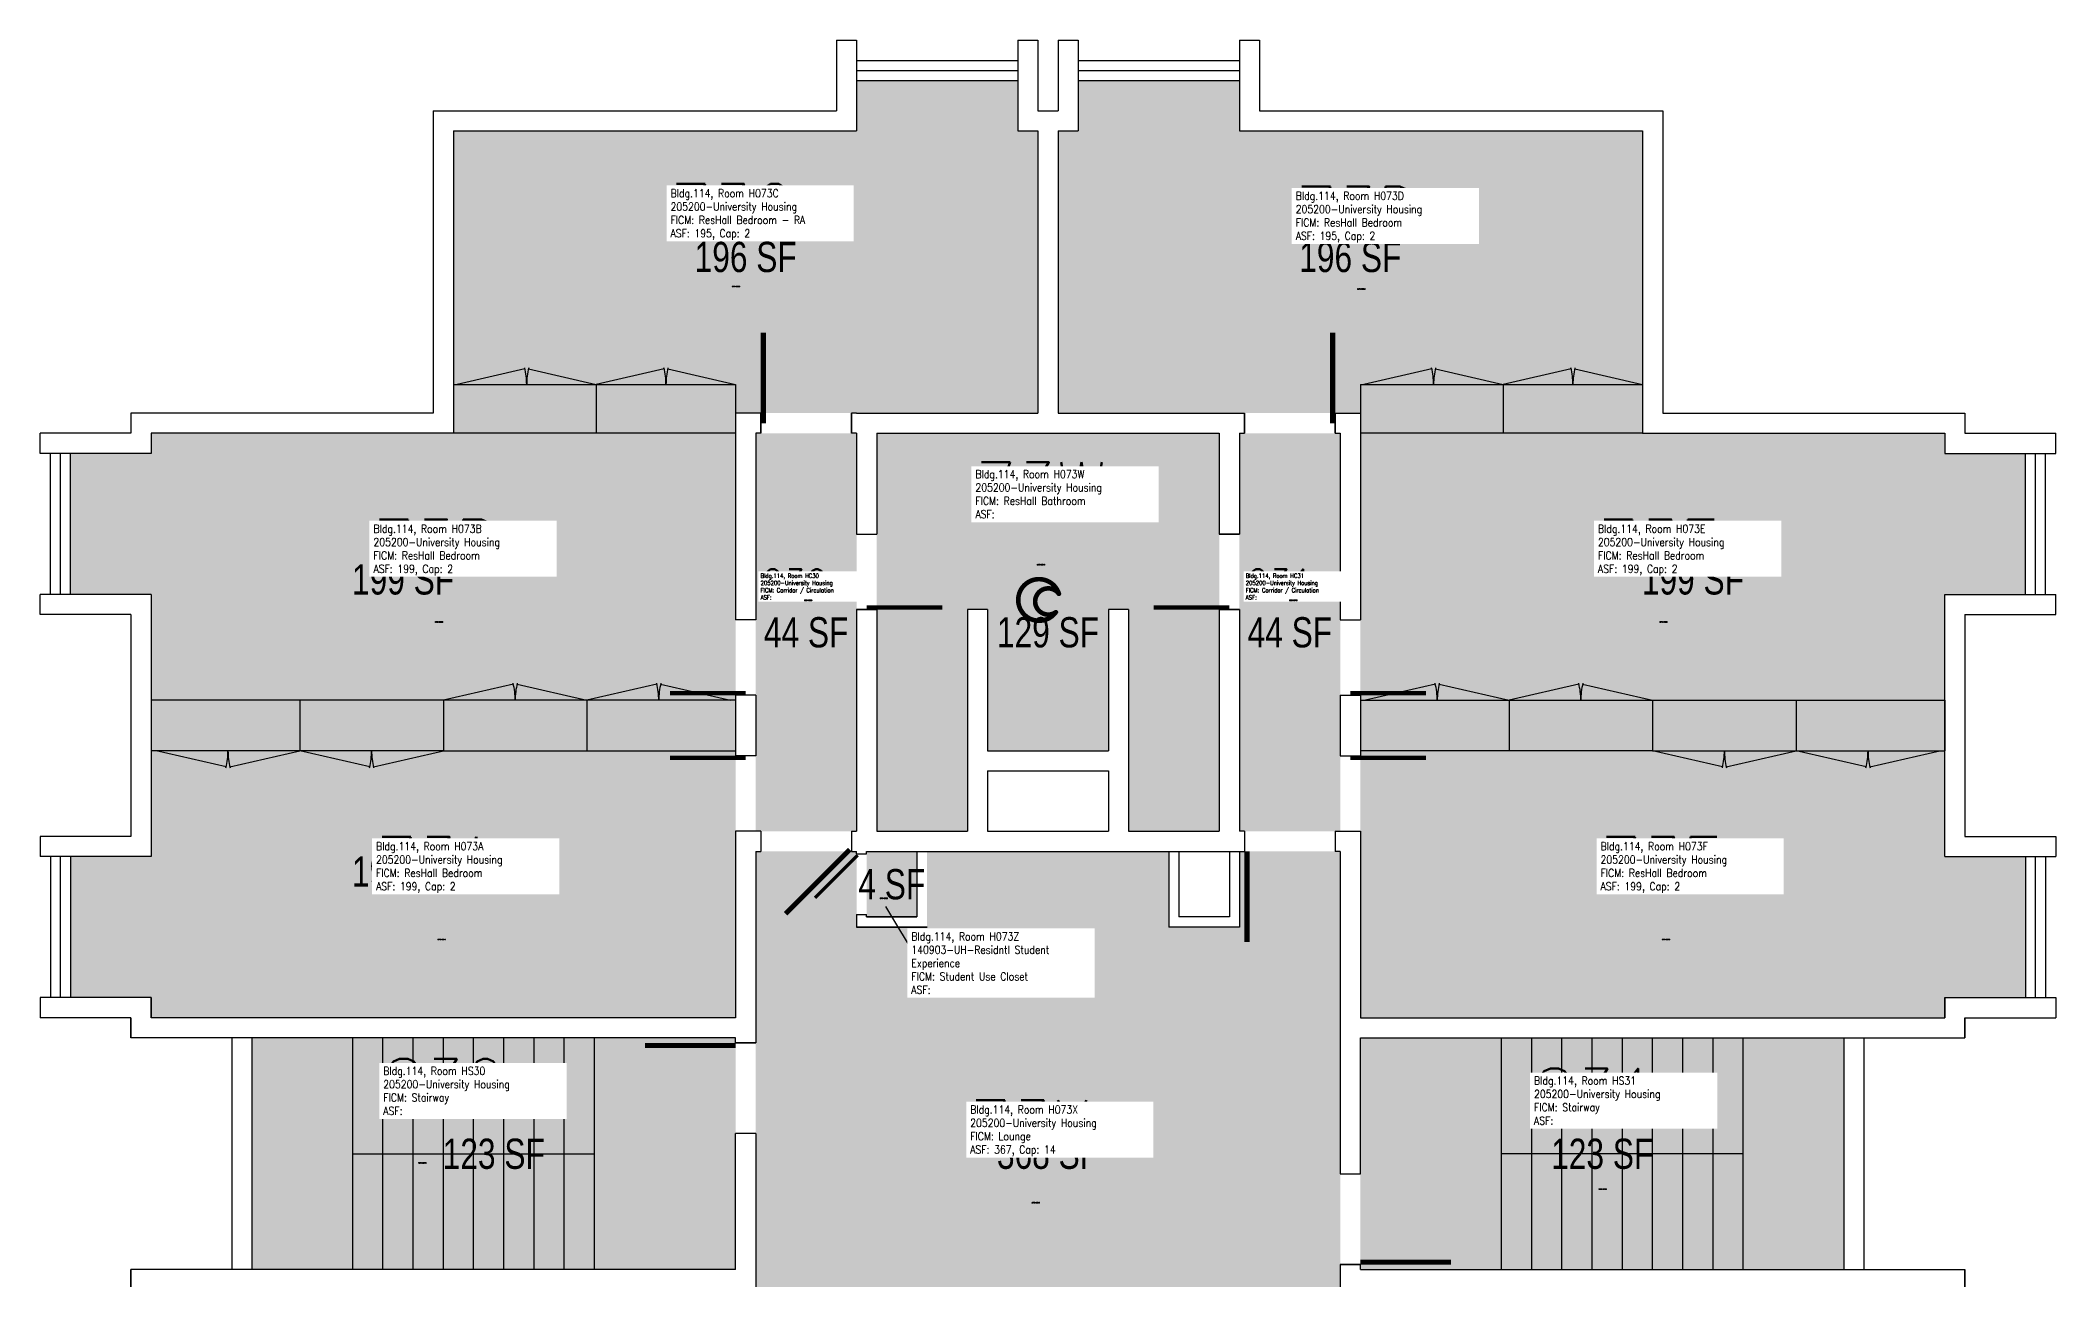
# Model space of a CAD drawing. Header units: inches. Extents: x 0 to 4364, y 0 to 3856.
# Drawn here: x 3564 to 4364, y 3364 to 3856 of the extents above; entities that cross this region are included whole.
import ezdxf
from ezdxf.enums import TextEntityAlignment as Align

# ---------------------------------------------------------------- set-up
doc = ezdxf.new("R2010")
doc.units = ezdxf.units.IN
doc.header["$LTSCALE"] = 10
doc.header["$MEASUREMENT"] = 0
doc.layers.get('0').update_dxf_attribs({"linetype": 'CONTINUOUS'})
for name, color, linetype in [('A-DOOR', 2, 'CONTINUOUS'), ('A-FLOR', 3, 'CONTINUOUS'), ('A-GLAZ', 1, 'CONTINUOUS'), ('A-GLAZ-SILL', 2, 'CONTINUOUS'), ('A-IDEN-ICON', 4, 'CONTINUOUS'), ('A-IDEN-RNUM', 7, 'CONTINUOUS'), ('A-IDEN-SNUM', 4, 'CONTINUOUS'), ('A-IDEN-VNUM', 4, 'CONTINUOUS'), ('A-WALL', 5, 'CONTINUOUS'), ('AREA-TEXT', 3, 'CONTINUOUS'), ('Rooms-Category-Color', 7, 'CONTINUOUS'), ('Rooms-College-Color', 7, 'CONTINUOUS'), ('Rooms-Department-Color', 7, 'CONTINUOUS'), ('Rooms-Division-Color', 7, 'CONTINUOUS'), ('Rooms-Information', 7, 'CONTINUOUS')]:
    doc.layers.add(name, color=color, linetype=linetype)
doc.styles.add('AREA', font='arial.ttf', dxfattribs={"width": 0.75, "height": 12})
doc.styles.add('ROOMSNUMBER', font='txt.shx', dxfattribs={"height": 0.03})
doc.styles.add('ROOMVNUMBER', font='simplex.shx', dxfattribs={"width": 0.85})

# ---------------------------------------------------------------- blocks, each defined once
blk = doc.blocks.new('CPBATH')
at = {"color": 0, "linetype": 'ByBlock', "const_width": 0.0127}
for points in [[(0.0571, 0.0168, 0.861492), (-0.0551, 0, 1)], [(-0.0551, 0, 0.726902), (0.0487, -0.0337, 1)], [(0.0571, 0.0168, 0.729002), (-0.0084, -0.0042, 1)], [(-0.0084, -0.0042, 0.609468), (0.0487, -0.0337, 1)]]:
    blk.add_lwpolyline(points, format="xyb", dxfattribs=at)
at = {"color": 0, "linetype": 'ByBlock', "const_width": 0.00637}
for points in [[(0.0544, 0.0152, 1), (0.0599, 0.0184, 1)], [(0.0459, -0.0353, 1), (0.0515, -0.0321, 1)]]:
    blk.add_lwpolyline(points, format="xyb", close=True, dxfattribs=at)

msp = doc.modelspace()

# ---------------------------------------------------------------- hatches: boundary and pattern name
at = {"layer": 'Rooms-Category-Color', "true_color": 0x728ef3}
for points in [[(3960, 3708), (3840, 3708), (3840, 3700), (3728, 3700), (3728, 3820), (3888, 3820), (3888, 3840), (3952, 3840), (3952, 3820), (3960, 3820)], [(3968, 3708), (4088, 3708), (4088, 3700), (4200, 3700), (4200, 3820), (4040, 3820), (4040, 3840), (3976, 3840), (3976, 3820), (3968, 3820)], [(3840, 3700), (3608, 3700), (3608, 3692), (3576, 3692), (3576, 3636), (3608, 3636), (3608, 3584), (3840, 3584)], [(3896, 3700), (4032, 3700), (4032, 3542), (3996, 3542), (3996, 3630), (3988, 3630), (3988, 3574), (3940, 3574), (3940, 3630), (3932, 3630), (3932, 3542), (3896, 3542)], [(4088, 3700), (4320, 3700), (4320, 3692), (4352, 3692), (4352, 3636), (4320, 3636), (4320, 3584), (4088, 3584)], [(3840, 3468), (3608, 3468), (3608, 3476), (3576, 3476), (3576, 3532), (3608, 3532), (3608, 3584), (3840, 3584)], [(4088, 3468), (4320, 3468), (4320, 3476), (4352, 3476), (4352, 3532), (4320, 3532), (4320, 3584), (4088, 3584)], [(3916, 3294), (4012, 3294), (4012, 3323.99), (4040, 3324), (4040, 3294), (4080, 3294), (4080, 3534), (4040, 3534), (4040, 3504), (4012, 3504), (4012, 3534), (3916, 3534), (3916, 3504), (3888, 3504), (3888, 3534), (3848, 3534), (3848, 3294), (3886, 3294), (3912, 3294), (3912, 3320), (3888, 3320), (3888, 3324), (3916, 3324)], [(3912, 3534), (3892, 3534), (3892, 3508), (3912, 3508)]]:
    msp.add_hatch(color=171, dxfattribs=at).paths.add_polyline_path(points)
at = {"layer": 'Rooms-Category-Color', "true_color": 0xadadad}
for points in [[(3888, 3700), (3848, 3700), (3848, 3542), (3888, 3542)], [(4040, 3542), (4080, 3542), (4080, 3700), (4040, 3700)], [(3648, 3368), (3840, 3368), (3840, 3460), (3648, 3460)], [(4088, 3368), (4280, 3368), (4280, 3460), (4088, 3460)]]:
    msp.add_hatch(color=253, dxfattribs=at).paths.add_polyline_path(points)
at = {"layer": 'Rooms-College-Color', "true_color": 0xadadad}
for points in [[(3960, 3708), (3840, 3708), (3840, 3700), (3728, 3700), (3728, 3820), (3888, 3820), (3888, 3840), (3952, 3840), (3952, 3820), (3960, 3820)], [(3968, 3708), (4088, 3708), (4088, 3700), (4200, 3700), (4200, 3820), (4040, 3820), (4040, 3840), (3976, 3840), (3976, 3820), (3968, 3820)], [(3840, 3700), (3608, 3700), (3608, 3692), (3576, 3692), (3576, 3636), (3608, 3636), (3608, 3584), (3840, 3584)], [(3888, 3700), (3848, 3700), (3848, 3542), (3888, 3542)], [(3896, 3700), (4032, 3700), (4032, 3542), (3996, 3542), (3996, 3630), (3988, 3630), (3988, 3574), (3940, 3574), (3940, 3630), (3932, 3630), (3932, 3542), (3896, 3542)], [(4040, 3542), (4080, 3542), (4080, 3700), (4040, 3700)], [(4088, 3700), (4320, 3700), (4320, 3692), (4352, 3692), (4352, 3636), (4320, 3636), (4320, 3584), (4088, 3584)], [(3840, 3468), (3608, 3468), (3608, 3476), (3576, 3476), (3576, 3532), (3608, 3532), (3608, 3584), (3840, 3584)], [(4088, 3468), (4320, 3468), (4320, 3476), (4352, 3476), (4352, 3532), (4320, 3532), (4320, 3584), (4088, 3584)], [(3916, 3294), (4012, 3294), (4012, 3323.99), (4040, 3324), (4040, 3294), (4080, 3294), (4080, 3534), (4040, 3534), (4040, 3504), (4012, 3504), (4012, 3534), (3916, 3534), (3916, 3504), (3888, 3504), (3888, 3534), (3848, 3534), (3848, 3294), (3886, 3294), (3912, 3294), (3912, 3320), (3888, 3320), (3888, 3324), (3916, 3324)], [(3912, 3534), (3892, 3534), (3892, 3508), (3912, 3508)], [(3648, 3368), (3840, 3368), (3840, 3460), (3648, 3460)], [(4088, 3368), (4280, 3368), (4280, 3460), (4088, 3460)]]:
    msp.add_hatch(color=253, dxfattribs=at).paths.add_polyline_path(points)
at = {"layer": 'Rooms-Department-Color', "true_color": 0x604aed}
for points in [[(3960, 3708), (3840, 3708), (3840, 3700), (3728, 3700), (3728, 3820), (3888, 3820), (3888, 3840), (3952, 3840), (3952, 3820), (3960, 3820)], [(3968, 3708), (4088, 3708), (4088, 3700), (4200, 3700), (4200, 3820), (4040, 3820), (4040, 3840), (3976, 3840), (3976, 3820), (3968, 3820)], [(3840, 3700), (3608, 3700), (3608, 3692), (3576, 3692), (3576, 3636), (3608, 3636), (3608, 3584), (3840, 3584)], [(3896, 3700), (4032, 3700), (4032, 3542), (3996, 3542), (3996, 3630), (3988, 3630), (3988, 3574), (3940, 3574), (3940, 3630), (3932, 3630), (3932, 3542), (3896, 3542)], [(4088, 3700), (4320, 3700), (4320, 3692), (4352, 3692), (4352, 3636), (4320, 3636), (4320, 3584), (4088, 3584)], [(3840, 3468), (3608, 3468), (3608, 3476), (3576, 3476), (3576, 3532), (3608, 3532), (3608, 3584), (3840, 3584)], [(4088, 3468), (4320, 3468), (4320, 3476), (4352, 3476), (4352, 3532), (4320, 3532), (4320, 3584), (4088, 3584)], [(3916, 3294), (4012, 3294), (4012, 3323.99), (4040, 3324), (4040, 3294), (4080, 3294), (4080, 3534), (4040, 3534), (4040, 3504), (4012, 3504), (4012, 3534), (3916, 3534), (3916, 3504), (3888, 3504), (3888, 3534), (3848, 3534), (3848, 3294), (3886, 3294), (3912, 3294), (3912, 3320), (3888, 3320), (3888, 3324), (3916, 3324)], [(3912, 3534), (3892, 3534), (3892, 3508), (3912, 3508)]]:
    msp.add_hatch(color=173, dxfattribs=at).paths.add_polyline_path(points)
at = {"layer": 'Rooms-Department-Color', "true_color": 0xacacac}
for points in [[(3888, 3700), (3848, 3700), (3848, 3542), (3888, 3542)], [(4040, 3542), (4080, 3542), (4080, 3700), (4040, 3700)], [(3648, 3368), (3840, 3368), (3840, 3460), (3648, 3460)], [(4088, 3368), (4280, 3368), (4280, 3460), (4088, 3460)]]:
    msp.add_hatch(color=253, dxfattribs=at).paths.add_polyline_path(points)
at = {"layer": 'Rooms-Division-Color', "true_color": 0x604aed}
for points in [[(3960, 3708), (3840, 3708), (3840, 3700), (3728, 3700), (3728, 3820), (3888, 3820), (3888, 3840), (3952, 3840), (3952, 3820), (3960, 3820)], [(3968, 3708), (4088, 3708), (4088, 3700), (4200, 3700), (4200, 3820), (4040, 3820), (4040, 3840), (3976, 3840), (3976, 3820), (3968, 3820)], [(3840, 3700), (3608, 3700), (3608, 3692), (3576, 3692), (3576, 3636), (3608, 3636), (3608, 3584), (3840, 3584)], [(3896, 3700), (4032, 3700), (4032, 3542), (3996, 3542), (3996, 3630), (3988, 3630), (3988, 3574), (3940, 3574), (3940, 3630), (3932, 3630), (3932, 3542), (3896, 3542)], [(4088, 3700), (4320, 3700), (4320, 3692), (4352, 3692), (4352, 3636), (4320, 3636), (4320, 3584), (4088, 3584)], [(3840, 3468), (3608, 3468), (3608, 3476), (3576, 3476), (3576, 3532), (3608, 3532), (3608, 3584), (3840, 3584)], [(4088, 3468), (4320, 3468), (4320, 3476), (4352, 3476), (4352, 3532), (4320, 3532), (4320, 3584), (4088, 3584)], [(3916, 3294), (4012, 3294), (4012, 3323.99), (4040, 3324), (4040, 3294), (4080, 3294), (4080, 3534), (4040, 3534), (4040, 3504), (4012, 3504), (4012, 3534), (3916, 3534), (3916, 3504), (3888, 3504), (3888, 3534), (3848, 3534), (3848, 3294), (3886, 3294), (3912, 3294), (3912, 3320), (3888, 3320), (3888, 3324), (3916, 3324)], [(3912, 3534), (3892, 3534), (3892, 3508), (3912, 3508)]]:
    msp.add_hatch(color=173, dxfattribs=at).paths.add_polyline_path(points)
at = {"layer": 'Rooms-Division-Color', "true_color": 0xadadad}
for points in [[(3888, 3700), (3848, 3700), (3848, 3542), (3888, 3542)], [(4040, 3542), (4080, 3542), (4080, 3700), (4040, 3700)], [(3648, 3368), (3840, 3368), (3840, 3460), (3648, 3460)], [(4088, 3368), (4280, 3368), (4280, 3460), (4088, 3460)]]:
    msp.add_hatch(color=253, dxfattribs=at).paths.add_polyline_path(points)

# ---------------------------------------------------------------- linework, layer by layer
at = {"layer": 'A-DOOR'}
for points in [[(3851, 3704, 2, 2, 0), (3851, 3740, 0, 0, -0.414214), (3886, 3704, 0, 0, -0.814237)], [(4077, 3704, 2, 2, 0), (4077, 3740, 0, 0, 0.414214), (4042, 3704, 0, 0, 0.814237)], [(3892, 3630.83, 1.67, 1.67, 0), (3922, 3630.83, 0, 0, 0.414214), (3892, 3660, 0, 0, 0.814237)], [(4036, 3630.83, 1.67, 1.67, 0), (4006, 3630.83, 0, 0, -0.414214), (4036, 3660, 0, 0, -0.814237)], [(3844, 3596.83, 1.67, 1.67, 0), (3814, 3596.83, 0, 0, -0.414214), (3844, 3626, 0, 0, -0.814237)], [(4084, 3596.83, 1.67, 1.67, 0), (4114, 3596.83, 0, 0, 0.414214), (4084, 3626, 0, 0, 0.814237)], [(3844, 3571.17, 1.67, 1.67, 0), (3814, 3571.17, 0, 0, 0.414214), (3844, 3542, 0, 0, 0.814237)], [(4084, 3571.17, 1.67, 1.67, 0), (4114, 3571.17, 0, 0, -0.414214), (4084, 3542, 0, 0, -0.814237)], [(3885.29, 3534.71, 2, 2, 0), (3859.84, 3509.25, 0, 0, -0.195255), (3849.79, 3534, 0, 0, -0.195255)], [(3888.47, 3532.53, 1.33, 1.33, 0), (3871.5, 3515.56, 0, 0, 0.195255), (3888, 3508.86, 0, 0, 0.195255)], [(4043, 3534, 2, 2, 0), (4043, 3498, 0, 0, 0.414214), (4078, 3534, 0, 0, 0.814237)], [(3840, 3457, 2, 2, 0), (3804, 3457, 0, 0, 0.414214), (3840, 3422, 0, 0, 0.814237)], [(4088, 3371, 2, 2, 0), (4124, 3371, 0, 0, 0.414214), (4088, 3406, 0, 0, 0.814237)]]:
    msp.add_lwpolyline(points, format="xyseb", dxfattribs=at)
at = {"layer": 'A-FLOR'}
for p, q in [((3756.36, 3725.62), (3729.42, 3719.4)), ((3757.77, 3725.62), (3784.71, 3719.4)), ((3811.65, 3725.62), (3784.71, 3719.4)), ((3813.06, 3725.62), (3840, 3719.4)), ((4116.36, 3725.62), (4089.42, 3719.4)), ((4117.77, 3725.62), (4144.71, 3719.4)), ((4171.65, 3725.62), (4144.71, 3719.4)), ((4173.06, 3725.62), (4200, 3719.4)), ((3728, 3719.4), (3728, 3700)), ((3728, 3719.4), (3784.71, 3719.4)), ((3729.42, 3719.4), (3784.71, 3719.4)), ((3784.71, 3719.4), (3784.71, 3700)), ((3784.71, 3719.4), (3840, 3719.4)), ((3840, 3719.4), (3840, 3700)), ((4088, 3719.4), (4088, 3700)), ((4088, 3719.4), (4144.71, 3719.4)), ((4089.42, 3719.4), (4144.71, 3719.4)), ((4144.71, 3719.4), (4144.71, 3700)), ((4144.71, 3719.4), (4200, 3719.4)), ((4200, 3719.4), (4200, 3700)), ((3840, 3700), (3728, 3700)), ((4200, 3700), (4088, 3700)), ((3751.77, 3600.41), (3724, 3594)), ((3753.23, 3600.41), (3781, 3594)), ((3808.77, 3600.41), (3781, 3594)), ((3810.23, 3600.41), (3838, 3594)), ((4117.77, 3600.41), (4090, 3594)), ((4119.23, 3600.41), (4147, 3594)), ((4174.77, 3600.41), (4147, 3594)), ((4176.23, 3600.41), (4204, 3594)), ((3608, 3594), (3608, 3574)), ((3724, 3594), (3608, 3594)), ((3667, 3594), (3667, 3574)), ((3724, 3594), (3724, 3574)), ((3781, 3594), (3724, 3594)), ((3781, 3594), (3781, 3574)), ((3840, 3594), (3781, 3594)), ((3838, 3594), (3781, 3594)), ((4088, 3594), (4147, 3594)), ((4090, 3594), (4147, 3594)), ((4147, 3594), (4147, 3574)), ((4147, 3594), (4204, 3594)), ((4204, 3594), (4204, 3574)), ((4204, 3594), (4320, 3594)), ((4261, 3594), (4261, 3574)), ((4320, 3594), (4320, 3574)), ((3724, 3574), (3608, 3574)), ((3637.77, 3567.59), (3610, 3574)), ((3639.23, 3567.59), (3667, 3574)), ((3694.77, 3567.59), (3667, 3574)), ((3696.23, 3567.59), (3724, 3574)), ((3724, 3574), (3840, 3574)), ((4204, 3574), (4088, 3574)), ((4231.77, 3567.59), (4204, 3574)), ((4204, 3574), (4320, 3574)), ((4233.23, 3567.59), (4261, 3574)), ((4288.77, 3567.59), (4261, 3574)), ((4290.23, 3567.59), (4318, 3574)), ((3688, 3368), (3688, 3460)), ((3700, 3368), (3700, 3460)), ((3712, 3368), (3712, 3460)), ((3724, 3368), (3724, 3460)), ((3736, 3368), (3736, 3460)), ((3748, 3368), (3748, 3460)), ((3760, 3368), (3760, 3460)), ((3772, 3368), (3772, 3460)), ((3772, 3368), (3772, 3460)), ((3784, 3368), (3784, 3460)), ((4144, 3368), (4144, 3460)), ((4156, 3368), (4156, 3460)), ((4156, 3368), (4156, 3460)), ((4168, 3368), (4168, 3460)), ((4180, 3368), (4180, 3460)), ((4192, 3368), (4192, 3460)), ((4204, 3368), (4204, 3460)), ((4216, 3368), (4216, 3460)), ((4228, 3368), (4228, 3460)), ((4240, 3368), (4240, 3460)), ((3688, 3414), (3784, 3414)), ((4240, 3414), (4144, 3414))]:
    msp.add_line(p, q, dxfattribs=at)
for centre, radius, start, end in [((3729.42, 3719.4), 27.64, 0, 13.7374), ((3784.71, 3719.4), 27.64, 166.2626, 180), ((3784.71, 3719.4), 27.64, 0, 13.7374), ((3840, 3719.4), 27.64, 166.2626, 180), ((4089.42, 3719.4), 27.64, 0, 13.7374), ((4144.71, 3719.4), 27.64, 166.2626, 180), ((4144.71, 3719.4), 27.64, 0, 13.7374), ((4200, 3719.4), 27.64, 166.2626, 180), ((3724, 3594), 28.5, 0, 13.7374), ((3781, 3594), 28.5, 166.2626, 180), ((3781, 3594), 28.5, 0, 13.7374), ((3838, 3594), 28.5, 166.2626, 180), ((4090, 3594), 28.5, 0, 13.7374), ((4147, 3594), 28.5, 166.2626, 180), ((4147, 3594), 28.5, 0, 13.7374), ((4204, 3594), 28.5, 166.2626, 180), ((3610, 3574), 28.5, 346.2626, 0), ((3667, 3574), 28.5, 180, 193.7374), ((3667, 3574), 28.5, 346.2626, 0), ((3724, 3574), 28.5, 180, 193.7374), ((4204, 3574), 28.5, 346.2626, 0), ((4261, 3574), 28.5, 180, 193.7374), ((4261, 3574), 28.5, 346.2626, 0), ((4318, 3574), 28.5, 180, 193.7374)]:
    msp.add_arc(centre, radius, start, end, dxfattribs=at)
at = {"layer": 'A-GLAZ'}
for p, q in [((3888, 3844), (3952, 3844)), ((3976, 3844), (4040, 3844)), ((3572, 3636), (3572, 3692)), ((4356, 3636), (4356, 3692)), ((3572, 3476), (3572, 3532)), ((4356, 3476), (4356, 3532))]:
    msp.add_line(p, q, dxfattribs=at)
at = {"layer": 'A-GLAZ-SILL'}
for p, q in [((3888, 3848), (3952, 3848)), ((3976, 3848), (4040, 3848)), ((3888, 3840), (3952, 3840)), ((3976, 3840), (4040, 3840)), ((3568, 3636), (3568, 3692)), ((3576, 3636), (3576, 3692)), ((4352, 3636), (4352, 3692)), ((4360, 3636), (4360, 3692)), ((3568, 3532), (3568, 3476)), ((3576, 3532), (3576, 3476)), ((4352, 3532), (4352, 3476)), ((4360, 3532), (4360, 3476))]:
    msp.add_line(p, q, dxfattribs=at)
at = {"layer": 'A-IDEN-VNUM'}
msp.add_lwpolyline([(3912.62, 3490.64), (3899.65, 3512.12)], dxfattribs=at)
at = {"layer": 'A-WALL'}
for p, q in [((3880, 3856), (3880, 3828)), ((3880, 3856), (3888, 3856)), ((3888, 3856), (3888, 3820)), ((3952, 3856), (3960, 3856)), ((3952, 3856), (3952, 3820)), ((3960, 3856), (3960, 3828)), ((3968, 3856), (3968, 3828)), ((3968, 3856), (3976, 3856)), ((3976, 3856), (3976, 3820)), ((4040, 3856), (4040, 3820)), ((4040, 3856), (4048, 3856)), ((4048, 3856), (4048, 3828)), ((3720, 3828), (3880, 3828)), ((3720, 3828), (3720, 3708)), ((3960, 3828), (3968, 3828)), ((4048, 3828), (4208, 3828)), ((4208, 3828), (4208, 3708)), ((3728, 3820), (3888, 3820)), ((3728, 3820), (3728, 3700)), ((3952, 3820), (3960, 3820)), ((3960, 3820), (3960, 3708)), ((3968, 3820), (3968, 3708)), ((3968, 3820), (3976, 3820)), ((4040, 3820), (4200, 3820)), ((4200, 3820), (4200, 3700)), ((3720, 3708), (3600, 3708)), ((3600, 3708), (3600, 3700)), ((3848, 3708), (3840, 3708)), ((3840, 3708), (3840, 3626)), ((3850, 3708), (3848, 3708)), ((3850, 3708), (3850, 3700)), ((3850, 3700), (3850, 3708)), ((3886, 3708), (3886, 3700)), ((3888, 3708), (3886, 3708)), ((3886, 3700), (3886, 3708)), ((3888, 3708), (3960, 3708)), ((3968, 3708), (4040, 3708)), ((4040, 3708), (4042, 3708)), ((4042, 3708), (4042, 3700)), ((4042, 3700), (4042, 3708)), ((4078, 3708), (4078, 3700)), ((4078, 3708), (4080, 3708)), ((4078, 3700), (4078, 3708)), ((4080, 3708), (4088, 3708)), ((4088, 3708), (4088, 3626)), ((4208, 3708), (4328, 3708)), ((4208, 3708), (4328, 3708)), ((4328, 3708), (4328, 3700)), ((3600, 3700), (3564, 3700)), ((3564, 3692), (3564, 3700)), ((3728, 3700), (3608, 3700)), ((3608, 3700), (3608, 3692)), ((3848, 3700), (3848, 3626)), ((3850, 3700), (3848, 3700)), ((3888, 3700), (3886, 3700)), ((3888, 3700), (3888, 3660)), ((3896, 3700), (4032, 3700)), ((3896, 3700), (3896, 3660)), ((4032, 3700), (4032, 3660)), ((4040, 3700), (4040, 3660)), ((4040, 3700), (4042, 3700)), ((4078, 3700), (4080, 3700)), ((4080, 3700), (4080, 3626)), ((4200, 3700), (4320, 3700)), ((4200, 3700), (4320, 3700)), ((4320, 3700), (4320, 3692)), ((4328, 3700), (4364, 3700)), ((4364, 3692), (4364, 3700)), ((3608, 3692), (3564, 3692)), ((4320, 3692), (4364, 3692)), ((3888, 3660), (3896, 3660)), ((3888, 3660), (3896, 3660)), ((4032, 3660), (4040, 3660)), ((4040, 3660), (4032, 3660)), ((3608, 3636), (3564, 3636)), ((3564, 3628), (3564, 3636)), ((3608, 3636), (3608, 3532)), ((4320, 3636), (4364, 3636)), ((4320, 3532), (4320, 3636)), ((4364, 3628), (4364, 3636)), ((3600, 3628), (3564, 3628)), ((3600, 3628), (3600, 3540)), ((3848, 3626), (3840, 3626)), ((3848, 3626), (3840, 3626)), ((3888, 3630), (3888, 3542)), ((3896, 3630), (3888, 3630)), ((3888, 3630), (3896, 3630)), ((3896, 3630), (3896, 3542)), ((3932, 3630), (3932, 3542)), ((3940, 3630), (3932, 3630)), ((3940, 3630), (3940, 3574)), ((3988, 3630), (3988, 3574)), ((3996, 3630), (3988, 3630)), ((3996, 3630), (3996, 3542)), ((4032, 3630), (4032, 3542)), ((4032, 3630), (4040, 3630)), ((4040, 3630), (4032, 3630)), ((4040, 3630), (4040, 3542)), ((4080, 3626), (4088, 3626)), ((4080, 3626), (4088, 3626)), ((4328, 3628), (4364, 3628)), ((4328, 3628), (4328, 3540)), ((3840, 3596), (3840, 3572)), ((3848, 3596), (3840, 3596)), ((3848, 3596), (3840, 3596)), ((3848, 3596), (3848, 3572)), ((4080, 3596), (4088, 3596)), ((4080, 3596), (4080, 3572)), ((4080, 3596), (4088, 3596)), ((4088, 3596), (4088, 3572)), ((3848, 3572), (3840, 3572)), ((3848, 3572), (3840, 3572)), ((3940, 3574), (3988, 3574)), ((4080, 3572), (4088, 3572)), ((4080, 3572), (4088, 3572)), ((3940, 3566), (3988, 3566)), ((3940, 3566), (3940, 3542)), ((3988, 3566), (3988, 3542)), ((3600, 3540), (3564, 3540)), ((3564, 3540), (3564, 3532)), ((3840, 3542), (3840, 3468)), ((3848, 3542), (3840, 3542)), ((3850, 3542), (3840, 3542)), ((3850, 3542), (3850, 3534)), ((3886, 3542), (3886, 3534)), ((3886, 3542), (3888, 3542)), ((3896, 3542), (3932, 3542)), ((3940, 3542), (3988, 3542)), ((3996, 3542), (4032, 3542)), ((4042, 3542), (4040, 3542)), ((4042, 3542), (4042, 3534)), ((4078, 3542), (4088, 3542)), ((4078, 3542), (4078, 3534)), ((4080, 3542), (4088, 3542)), ((4088, 3542), (4088, 3468)), ((4328, 3540), (4364, 3540)), ((4364, 3540), (4364, 3532)), ((3608, 3532), (3564, 3532)), ((3848, 3534), (3848, 3458)), ((3848, 3534), (3850, 3534)), ((3886, 3534), (3888, 3534)), ((3888, 3533), (3888, 3534)), ((3888, 3533), (3892, 3533)), ((3892, 3533), (3892, 3534)), ((3892, 3534), (4042, 3534)), ((3912, 3534), (3912, 3508)), ((4012, 3534), (4012, 3504)), ((4016, 3534), (4016, 3508)), ((4036, 3534), (4036, 3508)), ((4040, 3534), (4040, 3504)), ((4080, 3534), (4078, 3534)), ((4080, 3534), (4080, 3406)), ((4320, 3532), (4364, 3532)), ((3888, 3509), (3888, 3504)), ((3888, 3509), (3888, 3504)), ((3888, 3509), (3892, 3509)), ((3888, 3509), (3892, 3509)), ((3892, 3508), (3892, 3509)), ((3892, 3508), (3892, 3509)), ((3892, 3508), (3912, 3508)), ((3912, 3508), (3892, 3508)), ((4036, 3508), (4016, 3508)), ((3888, 3504), (3916, 3504)), ((3916, 3504), (3888, 3504)), ((4040, 3504), (4012, 3504)), ((3608, 3476), (3564, 3476)), ((3564, 3476), (3564, 3468)), ((3608, 3468), (3608, 3476)), ((3608, 3476), (3608, 3468)), ((3608, 3468), (3608, 3476)), ((3608, 3476), (3608, 3468)), ((4320, 3468), (4320, 3476)), ((4320, 3476), (4320, 3468)), ((4320, 3468), (4320, 3476)), ((4320, 3476), (4364, 3476)), ((4364, 3476), (4364, 3468)), ((3600, 3468), (3564, 3468)), ((3600, 3460), (3600, 3468)), ((3600, 3468), (3600, 3460)), ((3600, 3460), (3600, 3468)), ((3600, 3468), (3600, 3460)), ((3840, 3468), (3608, 3468)), ((4088, 3468), (4320, 3468)), ((4328, 3460), (4328, 3468)), ((4328, 3468), (4328, 3460)), ((4328, 3460), (4328, 3468)), ((4328, 3468), (4364, 3468)), ((3840, 3460), (3600, 3460)), ((3640, 3460), (3640, 3368)), ((3648, 3460), (3648, 3368)), ((3840, 3458), (3840, 3460)), ((3840, 3458), (3848, 3458)), ((3848, 3458), (3840, 3458)), ((4088, 3460), (4328, 3460)), ((4088, 3406), (4088, 3460)), ((4280, 3368), (4280, 3460)), ((4288, 3368), (4288, 3460)), ((3840, 3368), (3840, 3422)), ((3848, 3422), (3840, 3422)), ((3848, 3422), (3848, 3294)), ((4080, 3406), (4088, 3406)), ((4088, 3370), (4080, 3370)), ((4080, 3370), (4088, 3370)), ((4080, 3370), (4080, 3294)), ((4088, 3368), (4088, 3370)), ((3840, 3368), (3600, 3368)), ((3600, 3368), (3600, 3360)), ((3600, 3360), (3600, 3368)), ((3600, 3368), (3600, 3360)), ((3600, 3360), (3600, 3368)), ((4088, 3368), (4328, 3368)), ((4328, 3368), (4328, 3360)), ((4328, 3360), (4328, 3368)), ((4328, 3368), (4328, 3360))]:
    msp.add_line(p, q, dxfattribs=at)

# ---------------------------------------------------------------- block references
at = {"layer": 'A-IDEN-ICON', "xscale": 144, "yscale": 144, "zscale": 144}
msp.add_blockref('CPBATH', (3960.11, 3633.84), dxfattribs=at)

# ---------------------------------------------------------------- texts
at = {"layer": 'A-IDEN-RNUM', "style": 'ROOMSNUMBER'}
for s, p in [('0073-C0', (3838.64, 3758.09)), ('0073-D0', (4086.8, 3757.06)), ('0073-W0', (3959.66, 3647.63)), ('0C30-00', (3867.24, 3633.51)), ('0C31-00', (4059.82, 3633.51)), ('0073-B0', (3720.72, 3624.89)), ('0073-E0', (4206.77, 3624.89)), ('0073-Z0', (3897.27, 3515.21)), ('0073-A0', (3721.74, 3498.87)), ('0073-F0', (4207.8, 3498.87)), ('0S30-00', (3714.12, 3410.18)), ('0S31-00', (4182.66, 3399.77)), ('0073-X0', (3957.59, 3394.36))]:
    msp.add_text(s, height=0.36, rotation=360, dxfattribs=at).set_placement(p)
at = {"layer": 'A-IDEN-SNUM', "style": 'ROOMSNUMBER'}
for s, p in [('1140H073C0', (3838.64, 3758.09)), ('1140H073D0', (4086.8, 3757.06)), ('1140H073W0', (3959.66, 3647.63)), ('1140HC3000', (3867.24, 3633.51)), ('1140HC3100', (4059.82, 3633.51)), ('1140H073B0', (3720.72, 3624.89)), ('1140H073E0', (4206.77, 3624.89)), ('1140H073Z0', (3897.27, 3515.21)), ('1140H073A0', (3721.74, 3498.87)), ('1140H073F0', (4207.8, 3498.87)), ('1140HS3000', (3714.12, 3410.18)), ('1140HS3100', (4182.66, 3399.77)), ('1140H073X0', (3957.59, 3394.36))]:
    msp.add_text(s, height=0.36, rotation=360, dxfattribs=at).set_placement(p)
at = {"layer": 'A-IDEN-VNUM', "style": 'ROOMVNUMBER', "width": 0.85}
for s, height, p in [('73C', 22.238, (3814.17, 3776.74)), ('73D', 22.238, (4062.33, 3775.72)), ('73W', 22.238, (3935.19, 3666.29)), ('73B', 22.238, (3696.25, 3643.55)), ('73E', 22.238, (4182.3, 3643.55)), ('C30', 12, (3849.93, 3634)), ('C31', 12, (4042.51, 3634)), ('73A', 22.238, (3697.27, 3517.52)), ('73F', 22.238, (4183.33, 3517.52)), ('73Z', 22.238, (3909.76, 3477.49)), ('S31', 22.238, (4156.92, 3425.54)), ('73X', 22.238, (3933.12, 3413.01))]:
    msp.add_text(s, height=height, rotation=360, dxfattribs=at).set_placement(p)
msp.add_text('S30', height=22.238, dxfattribs=at).set_placement((3700.14, 3429.4))
at = {"layer": 'AREA-TEXT', "style": 'AREA', "width": 0.75}
for s, p in [('196 SF', (3844, 3770)), ('196 SF', (4084, 3770)), ('199 SF', (3708, 3642)), ('199 SF', (4220, 3642)), ('44 SF', (3868, 3621)), ('129 SF', (3964, 3621)), ('44 SF', (4060, 3621)), ('199 SF', (3708, 3526)), ('199 SF', (4220, 3526)), ('4 SF', (3902, 3521)), ('123 SF', (3744, 3414)), ('368 SF', (3964, 3414)), ('123 SF', (4184, 3414))]:
    msp.add_text(s, height=12, dxfattribs=at).set_placement(p, align=Align.MIDDLE_CENTER)

# ---------------------------------------------------------------- next in the draw order: texts
at = {"layer": 'Rooms-Information', "attachment_point": 7, "rotation": 360, "style": 'ROOMVNUMBER', "bg_fill": 3, "box_fill_scale": 1.5, "bg_fill_color": 256, "bg_fill_true_color": 13158600, "bg_fill_transparency": 0}
for s, insert, char_height, width in [('Bldg.114, Room H073C^M^J205200-University Housing^M^JFICM: ResHall Bedroom - RA^M^JASF: 195, Cap: 2', (3814.17, 3776.74), 3.1768, 71.1604), ('Bldg.114, Room H073D^M^J205200-University Housing^M^JFICM: ResHall Bedroom^M^JASF: 195, Cap: 2', (4062.33, 3775.72), 3.1768, 71.1604), ('Bldg.114, Room H073W^M^J205200-University Housing^M^JFICM: ResHall Bathroom^M^JASF: ', (3935.19, 3666.29), 3.1768, 71.1604), ('Bldg.114, Room H073B^M^J205200-University Housing^M^JFICM: ResHall Bedroom^M^JASF: 199, Cap: 2', (3696.25, 3643.55), 3.1768, 71.1604), ('Bldg.114, Room H073E^M^J205200-University Housing^M^JFICM: ResHall Bedroom^M^JASF: 199, Cap: 2', (4182.3, 3643.55), 3.1768, 71.1604), ('Bldg.114, Room HC30^M^J205200-University Housing^M^JFICM: Corridor / Circulation^M^JASF: ', (3849.93, 3634), 1.7143, 38.4), ('Bldg.114, Room HC31^M^J205200-University Housing^M^JFICM: Corridor / Circulation^M^JASF: ', (4042.51, 3634), 1.7143, 38.4), ('Bldg.114, Room H073A^M^J205200-University Housing^M^JFICM: ResHall Bedroom^M^JASF: 199, Cap: 2', (3697.27, 3517.52), 3.1768, 71.1604), ('Bldg.114, Room H073F^M^J205200-University Housing^M^JFICM: ResHall Bedroom^M^JASF: 199, Cap: 2', (4183.33, 3517.52), 3.1768, 71.1604), ('Bldg.114, Room H073Z^M^J140903-UH-Residntl Student Experience^M^JFICM: Student Use Closet^M^JASF: ', (3909.76, 3477.49), 3.1768, 71.1604), ('Bldg.114, Room HS31^M^J205200-University Housing^M^JFICM: Stairway^M^JASF: ', (4156.92, 3425.54), 3.1768, 71.1604), ('Bldg.114, Room H073X^M^J205200-University Housing^M^JFICM: Lounge^M^JASF: 367, Cap: 14', (3933.12, 3413.01), 3.1768, 71.1604)]:
    msp.add_mtext(s, dxfattribs=dict(at, insert=insert, char_height=char_height, width=width))
at = {"layer": 'Rooms-Information', "insert": (3700.14, 3429.4), "char_height": 3.1768, "width": 71.1604, "attachment_point": 7, "style": 'ROOMVNUMBER', "bg_fill": 3, "box_fill_scale": 1.5, "bg_fill_color": 256, "bg_fill_true_color": 13158600, "bg_fill_transparency": 0}
msp.add_mtext('Bldg.114, Room HS30^M^J205200-University Housing^M^JFICM: Stairway^M^JASF: ', dxfattribs=at)

doc.saveas('drawing.dxf')
